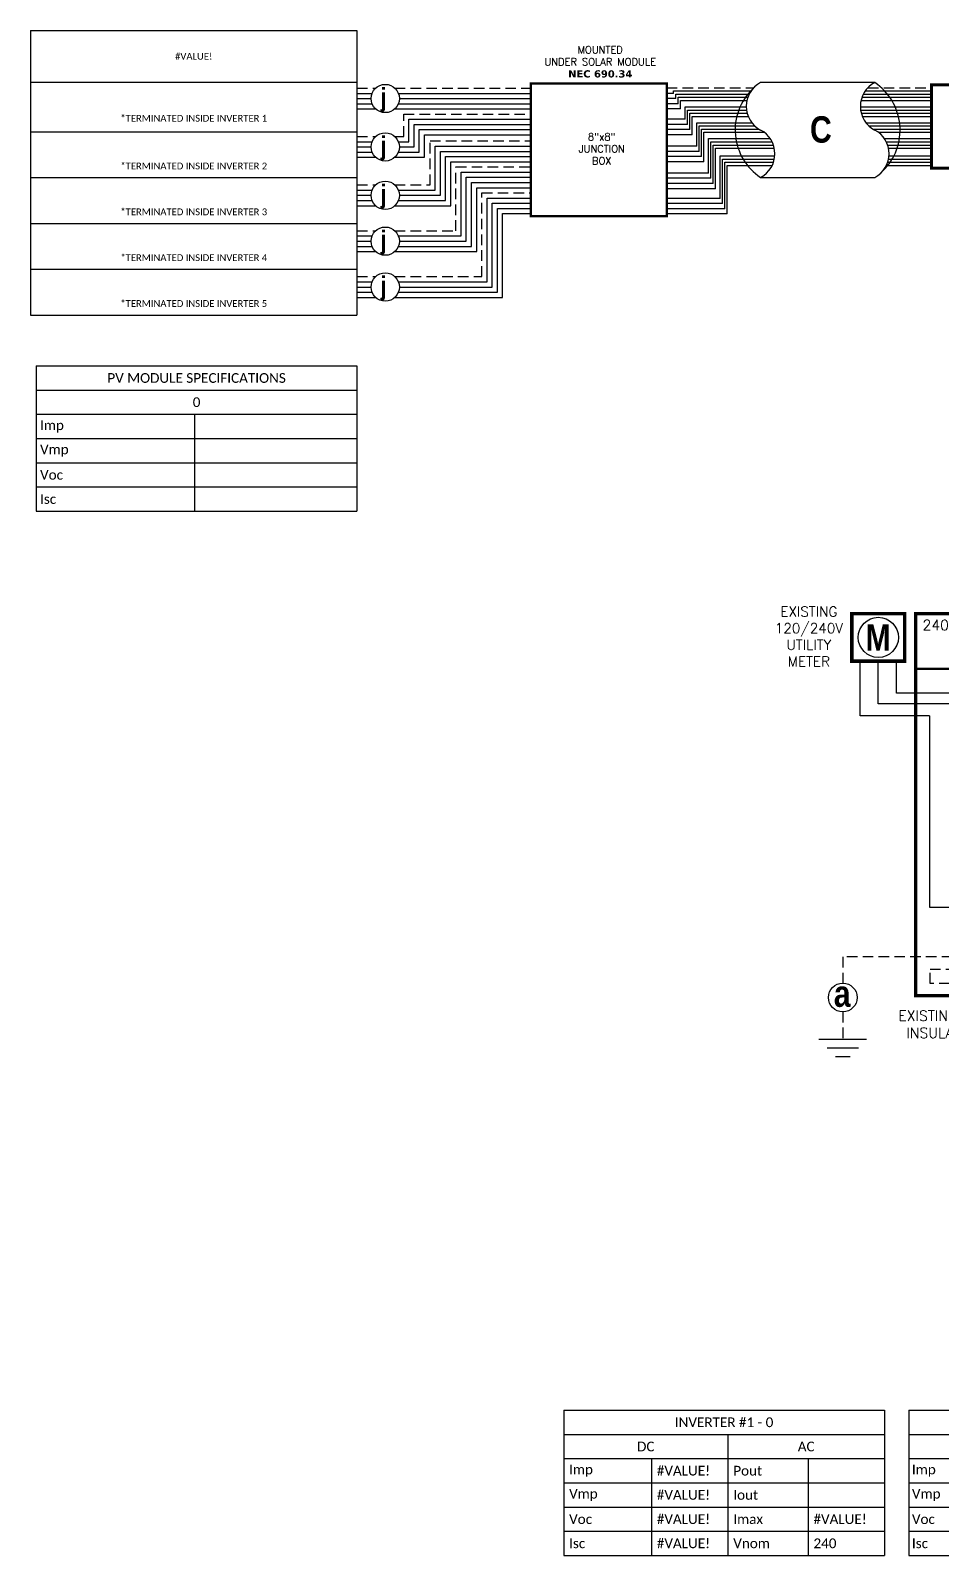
# Model space of a CAD drawing. Header units: feet. Extents: x 9848 to 10656, y 16038 to 16584.
# Drawn here: x 9848 to 10172, y 16038 to 16580 of the extents above; entities that cross this region are included whole.
import ezdxf

# ---------------------------------------------------------------- set-up
doc = ezdxf.new("R2010")
doc.units = ezdxf.units.FT
doc.header["$MEASUREMENT"] = 0
doc.linetypes.add('HIDDEN', pattern=[0.375, 0.25, -0.125])
doc.styles.add('ONE LINE TXT', font='techb___.ttf')
doc.styles.get("Standard").update_dxf_attribs({"font": 'simplex.shx'})

# ---------------------------------------------------------------- blocks, each defined once
blk = doc.blocks.new('*T12')
at = {"color": 9, "linetype": 'ByBlock', "lineweight": 30, "true_color": 0xa7bfde, "transparency": 16777216}
blk.add_line((0, 0), (116.21, 0), dxfattribs=at)
at = {"color": 0, "linetype": 'ByBlock', "lineweight": -2, "transparency": 16777216}
for p, q in [((0, 0), (0, -101.3)), ((116.21, 0), (116.21, -101.3)), ((0, -18.37), (116.21, -18.37)), ((0, -36.03), (116.21, -36.03)), ((0, -52.35), (116.21, -52.35)), ((0, -68.66), (116.21, -68.66)), ((0, -84.98), (116.21, -84.98)), ((0, -101.3), (116.21, -101.3))]:
    blk.add_line(p, q, dxfattribs=at)
at = {"color": 0, "transparency": 16777216, "char_height": 2.4195, "width": 110.4406, "attachment_point": 5}
for s, insert in [('{\\fCalibri|b0|i0|c0;#VALUE!', (58.11, -9.18)), ('{\\fCalibri|b0|i0|c0;^J^J*TERMINATED INSIDE INVERTER 1', (58.11, -27.2)), ('{\\fCalibri|b0|i0|c0;^J^J*TERMINATED INSIDE INVERTER 2', (58.11, -44.19)), ('{\\fCalibri|b0|i0|c0;^J^J*TERMINATED INSIDE INVERTER 3', (58.11, -60.51)), ('{\\fCalibri|b0|i0|c0;^J^J*TERMINATED INSIDE INVERTER 4', (58.11, -76.82)), ('{\\fCalibri|b0|i0|c0;^J^J*TERMINATED INSIDE INVERTER 5', (58.11, -93.14))]:
    blk.add_mtext(s, dxfattribs=dict(at, insert=insert))
blk = doc.blocks.new('lineTapPanel')
at = {"linetype": 'Continuous'}
h = blk.add_hatch(color=254, dxfattribs=at)
h.dxf.hatch_style = 1
edge = h.paths.add_edge_path()
edge.add_arc((-38.44, 98.34), 1.11, 0, 360)
h = blk.add_hatch(color=254, dxfattribs=at)
h.dxf.hatch_style = 1
edge = h.paths.add_edge_path()
edge.add_arc((-42.47, 94.51), 1.11, 0, 360)
h = blk.add_hatch(color=1, dxfattribs=at)
h.dxf.hatch_style = 1
edge = h.paths.add_edge_path()
edge.add_arc((-42.47, 86.8), 0.291, 0, 360)
h = blk.add_hatch(color=1, dxfattribs=at)
h.dxf.hatch_style = 1
edge = h.paths.add_edge_path()
edge.add_arc((-38.44, 86.8), 0.291, 0, 360)
h = blk.add_hatch(color=1, dxfattribs=at)
h.dxf.hatch_style = 1
edge = h.paths.add_edge_path()
edge.add_arc((-42.47, 77.16), 0.291, 0, 360)
h = blk.add_hatch(color=1, dxfattribs=at)
h.dxf.hatch_style = 1
edge = h.paths.add_edge_path()
edge.add_arc((-38.44, 77.16), 0.291, 0, 360)
h = blk.add_hatch(color=1, dxfattribs=at)
h.dxf.hatch_style = 1
edge = h.paths.add_edge_path()
edge.add_arc((-38.44, 71.16), 0.528, 0, 360)
h = blk.add_hatch(color=1, dxfattribs=at)
h.dxf.hatch_style = 1
edge = h.paths.add_edge_path()
edge.add_arc((-42.47, 67.78), 0.528, 0, 360)
h = blk.add_hatch(color=1, dxfattribs=at)
h.dxf.hatch_style = 1
edge = h.paths.add_edge_path()
edge.add_arc((-38.44, 61.76), 0.528, 0, 360)
h = blk.add_hatch(color=1, dxfattribs=at)
h.dxf.hatch_style = 1
edge = h.paths.add_edge_path()
edge.add_arc((-42.47, 58.38), 0.528, 0, 360)
h = blk.add_hatch(color=1, dxfattribs=at)
h.dxf.hatch_style = 1
edge = h.paths.add_edge_path()
edge.add_arc((-42.47, 48.98), 0.528, 0, 360)
h = blk.add_hatch(color=1, dxfattribs=at)
h.dxf.hatch_style = 1
edge = h.paths.add_edge_path()
edge.add_arc((-38.44, 52.36), 0.528, 0, 360)
h = blk.add_hatch(color=1, dxfattribs=at)
h.dxf.hatch_style = 1
edge = h.paths.add_edge_path()
edge.add_arc((-38.44, 42.95), 0.528, 0, 360)
h = blk.add_hatch(color=1, dxfattribs=at)
h.dxf.hatch_style = 1
edge = h.paths.add_edge_path()
edge.add_arc((-42.47, 39.58), 0.528, 0, 360)
h = blk.add_hatch(color=1, dxfattribs=at)
h.dxf.hatch_style = 1
edge = h.paths.add_edge_path()
edge.add_arc((-38.44, 33.55), 0.528, 0, 360)
h = blk.add_hatch(color=1, dxfattribs=at)
h.dxf.hatch_style = 1
edge = h.paths.add_edge_path()
edge.add_arc((-42.47, 30.17), 0.528, 0, 360)
at = {"color": 155, "true_color": 0x647190}
blk.add_line((-80.92, 126.59), (0, 126.59), dxfattribs=at)
at = {"color": 253, "linetype": 'Continuous'}
for p, q in [((-100.73, 90.2), (-100.73, 109.7)), ((-76.04, 90.2), (-100.73, 90.2)), ((-76.04, 90.2), (-76.04, 22.16)), ((-76.04, 22.16), (-27.25, 22.16)), ((-27.25, 22.16), (-27.25, 17.57)), ((-27.25, 17.57), (-29.89, 17.57)), ((-11.01, 0.16), (-29.89, 0.16)), ((0, 3), (-11.01, 3)), ((-11.01, 3), (-11.01, 0.16))]:
    blk.add_line(p, q, dxfattribs=at)
at = {"color": 10, "linetype": 'Continuous'}
for p, q in [((-94.24, 94.51), (-94.24, 109.7)), ((-43.58, 94.51), (-94.24, 94.51)), ((-42.47, 87.09), (-42.47, 93.4)), ((-41.36, 94.51), (-10.98, 94.51)), ((-10.98, 6), (-10.98, 94.51)), ((-42.47, 30.17), (-42.47, 76.87)), ((-35.88, 67.78), (-45.04, 67.78)), ((-35.88, 58.38), (-45.04, 58.38)), ((-35.88, 48.98), (-45.04, 48.98)), ((-35.88, 39.58), (-45.04, 39.58)), ((-35.88, 30.17), (-45.04, 30.17)), ((0, 6), (-10.98, 6))]:
    blk.add_line(p, q, dxfattribs=at)
at = {"color": 7, "linetype": 'Continuous'}
for p, q in [((-87.75, 98.34), (-87.75, 109.7)), ((-39.56, 98.34), (-87.75, 98.34)), ((-6.96, 9), (-6.96, 98.34)), ((-38.44, 87.09), (-38.44, 97.23)), ((-38.44, 61.76), (-38.44, 76.87)), ((-35.88, 71.16), (-45.04, 71.16)), ((-38.44, 71.16), (-35.88, 71.16)), ((-45.04, 61.76), (-35.88, 61.76)), ((-35.88, 61.76), (-45.04, 61.76)), ((-38.44, 52.36), (-38.44, 61.76)), ((-45.04, 52.36), (-35.88, 52.36)), ((-35.88, 52.36), (-45.04, 52.36)), ((-38.44, 42.95), (-38.44, 52.36)), ((-45.04, 42.95), (-35.88, 42.95)), ((-35.88, 42.95), (-45.04, 42.95)), ((-38.44, 33.55), (-38.44, 42.95)), ((-35.88, 33.55), (-45.04, 33.55))]:
    blk.add_line(p, q, dxfattribs=at)
at = {"lineweight": 50}
blk.add_line((-80.92, 106.95), (0, 106.95), dxfattribs=at)
at = {"color": 7}
for p, q in [((-6.96, 98.34), (-37.33, 98.34)), ((0, 9), (-6.96, 9))]:
    blk.add_line(p, q, dxfattribs=at)
at = {"color": 1, "linetype": 'Continuous'}
for p, q in [((-51.03, -2.51), (-51.03, 20.23)), ((-46.49, 20.23), (-51.03, 20.23)), ((-46.49, 20.23), (-46.49, -2.51)), ((-34.43, -2.43), (-34.43, 20.16)), ((-29.89, 20.16), (-34.43, 20.16)), ((-29.89, 20.16), (-29.89, -2.43)), ((-46.49, -2.51), (-51.03, -2.51)), ((-29.89, -2.43), (-34.43, -2.43))]:
    blk.add_line(p, q, dxfattribs=at)
at = {"color": 4, "linetype": 'Continuous'}
for p, q in [((-47.97, 18.28), (-49.55, 16.71)), ((-31.37, 18.35), (-32.94, 16.78)), ((-47.97, 13.93), (-49.55, 12.36)), ((-31.37, 14), (-32.94, 12.43)), ((-47.97, 9.58), (-49.55, 8.01)), ((-31.37, 9.65), (-32.94, 8.08)), ((-47.97, 5.23), (-49.55, 3.66)), ((-47.97, 0.88), (-49.55, -0.69)), ((-31.37, 5.3), (-32.94, 3.73)), ((-31.37, 0.95), (-32.94, -0.62))]:
    blk.add_line(p, q, dxfattribs=at)
at = {"color": 92, "linetype": 'HIDDEN', "ltscale": 15}
for p, q in [((-51.03, 4.44), (-106.89, 4.44)), ((-106.89, 4.44), (-106.89, -4.87)), ((-75.84, -4.96), (-75.84, 0.09)), ((-75.84, 0.09), (-51.03, 0.09)), ((0, 0), (-6.96, 0)), ((-6.96, -4.96), (-75.84, -4.96)), ((-6.96, 0), (-6.96, -4.96)), ((-106.89, -15.1), (-106.89, -24.84))]:
    blk.add_line(p, q, dxfattribs=at)
at = {"color": 92, "linetype": 'Continuous', "ltscale": 15}
blk.add_line((-34.43, 0.09), (-46.49, 0.09), dxfattribs=at)
at = {"lineweight": 50, "const_width": 1.19}
for points in [[(-103.67, 109.7), (-103.67, 126.59), (-84.82, 126.59), (-84.82, 109.7)], [(-80.92, -9.3), (-80.92, 126.59), (0, 126.59), (0, -9.3)]]:
    blk.add_lwpolyline(points, close=True, dxfattribs=at)
at = {"color": 92, "linetype": 'Continuous', "lineweight": 5, "ltscale": 0.05, "flags": 128}
for points in [[(-45.88, 10.97), (-41.2, 10.97)], [(-43.54, 13.81), (-43.54, 10.97)], [(-42.01, 10.1), (-45.07, 10.1)], [(-42.82, 9.23), (-44.25, 9.23)]]:
    blk.add_lwpolyline(points, dxfattribs=at)
at = {"color": 92, "linetype": 'Continuous', "ltscale": 4, "flags": 128}
for points in [[(-115.37, -24.84), (-98.41, -24.84)], [(-101.35, -27.98), (-112.43, -27.98)], [(-104.29, -31.12), (-109.49, -31.12)]]:
    blk.add_lwpolyline(points, dxfattribs=at)
at = {"linetype": 'Continuous'}
blk.add_circle((-94.24, 118.15), 7.15, dxfattribs=at)
at = {"color": 7, "linetype": 'Continuous'}
for centre, radius in [((-38.44, 98.34), 1.11), ((-38.44, 98.34), 1.11), ((-42.47, 94.51), 1.11), ((-106.89, -9.99), 5.11)]:
    blk.add_circle(centre, radius, dxfattribs=at)
at = {"color": 1, "linetype": 'Continuous'}
for centre, radius in [((-42.47, 86.8), 0.291), ((-38.44, 86.8), 0.291), ((-42.47, 77.16), 0.291), ((-38.44, 77.16), 0.291), ((-38.44, 71.16), 0.528), ((-42.47, 67.78), 0.528), ((-38.44, 61.76), 0.528), ((-42.47, 58.38), 0.528), ((-42.47, 48.98), 0.528), ((-38.44, 52.36), 0.528), ((-38.44, 42.95), 0.528), ((-42.47, 39.58), 0.528), ((-38.44, 33.55), 0.528), ((-42.47, 30.17), 0.528)]:
    blk.add_circle(centre, radius, dxfattribs=at)
at = {"color": 4, "linetype": 'Continuous'}
for centre in [(-48.76, 17.49), (-32.16, 17.57), (-48.76, 13.14), (-32.16, 13.21), (-48.76, 8.79), (-48.76, 4.44), (-32.16, 8.86), (-32.16, 4.51), (-48.76, 0.09), (-32.16, 0.16)]:
    blk.add_circle(centre, 1.11, dxfattribs=at)
at = {"color": 1, "linetype": 'Continuous'}
for centre, radius, start, end in [((-50.14, 81.98), 9.06, 327.8708, 32.1292), ((-46.11, 81.98), 9.06, 327.8708, 32.1292), ((-48.03, 68.62), 3.93, 40.3392, 139.6608), ((-32.88, 68.62), 3.93, 40.3392, 139.6608), ((-48.03, 65.24), 3.93, 40.3392, 139.6608), ((-32.88, 65.24), 3.93, 40.3392, 139.6608), ((-48.03, 59.21), 3.93, 40.3392, 139.6608), ((-48.03, 55.84), 3.93, 40.3392, 139.6608), ((-32.88, 59.21), 3.93, 40.3392, 139.6608), ((-32.88, 55.84), 3.93, 40.3392, 139.6608), ((-48.03, 49.81), 3.93, 40.3392, 139.6608), ((-48.03, 46.43), 3.93, 40.3392, 139.6608), ((-32.88, 49.81), 3.93, 40.3392, 139.6608), ((-32.88, 46.43), 3.93, 40.3392, 139.6608), ((-48.03, 40.41), 3.93, 40.3392, 139.6608), ((-32.88, 40.41), 3.93, 40.3392, 139.6608), ((-48.03, 37.03), 3.93, 40.3392, 139.6608), ((-32.88, 37.03), 3.93, 40.3392, 139.6608), ((-48.03, 31.01), 3.93, 40.3392, 139.6608), ((-32.88, 31.01), 3.93, 40.3392, 139.6608), ((-48.03, 27.63), 3.93, 40.3392, 139.6608), ((-32.88, 27.63), 3.93, 40.3392, 139.6608)]:
    blk.add_arc(centre, radius, start, end, dxfattribs=at)
at = {"color": 253, "linetype": 'Continuous', "style": 'ONE LINE TXT'}
blk.add_text('M', height=9.38, dxfattribs=at).set_placement((-98.8, 113.43))
at = {"color": 4, "linetype": 'Continuous'}
blk.add_text('NEUTRAL', height=1.874, rotation=90, dxfattribs=at).set_placement((-35.08, 4.08))
at = {"color": 1, "attachment_point": 5}
for s, width, gutter_width, heights, insert, char_height in [('EXISTING\\P120/240V UTILITY METER', 0.0523, 7.17, [0], (-118.95, 118.48), 3.5433), ('240V', 0.1481, 0.75, [0], (-72.39, 122.54), 3.658), ('1∅', 0.1481, 0.75, [0], (-5.31, 122.54), 3.658), ('serA MAIN BREAKER\\PserA BUSBAR', 72.4998, 0.75, [0], (-39.75, 113.14), 3.6576), ('EXISTING MAIN BREAKER LOAD CENTER INSULATED LINE TAPS INSTALLED ON MAIN FEEDERS\\P{\\fVerdana|b1|i0|c0|p34;NEC 690.64}', 98.9176, 7.17, [106.42], (-39.63, -25.66), 3.6576)]:
    blk.add_mtext_dynamic_manual_height_columns(s, width=width, gutter_width=gutter_width, heights=heights, dxfattribs=dict(at, insert=insert, char_height=char_height))
at = {"color": 4, "linetype": 'Continuous', "insert": (-46.25, 82.15), "char_height": 1.874, "attachment_point": 5, "rotation": 90}
blk.add_mtext_dynamic_manual_height_columns('2pserA\\PMAIN', width=0.1481, gutter_width=0.75, heights=[0], dxfattribs=at)
at = {"color": 1, "linetype": 'Continuous', "insert": (-110.08, -3.93), "char_height": 9.3833, "attachment_point": 1, "style": 'ONE LINE TXT'}
blk.add_mtext_dynamic_manual_height_columns('{\\W1;\\C256;a}', width=0.1385, gutter_width=2.13, heights=[0], dxfattribs=at)
blk = doc.blocks.new('*U21')
at = {"color": 7}
blk.add_blockref('lineTapPanel', (0, 0), dxfattribs=at)
blk = doc.blocks.new('*T22')
at = {"color": 0, "lineweight": -2, "transparency": 16777216}
for p, q in [((0, 0), (114.19, 0)), ((0, 0), (0, -51.7)), ((114.19, 0), (114.19, -51.7)), ((0, -8.62), (114.19, -8.62)), ((58.43, -8.62), (58.43, -51.7)), ((0, -17.23), (114.19, -17.23)), ((31.22, -17.23), (31.22, -51.7)), ((86.98, -17.23), (86.98, -51.7)), ((0, -25.85), (114.19, -25.85)), ((0, -34.47), (114.19, -34.47)), ((0, -43.08), (114.19, -43.08)), ((0, -51.7), (114.19, -51.7))]:
    blk.add_line(p, q, dxfattribs=at)
at = {"color": 0, "linetype": 'Continuous', "transparency": 16777216, "char_height": 3.4544}
for s, insert, width, attachment_point in [('{\\fCalibri|b0|i0|c0;INVERTER #1 - 0', (57.09, -4.31), 110.3293, 5), ('{\\fCalibri|b0|i0|c0;DC', (29.22, -12.93), 54.5755, 5), ('{\\fCalibri|b0|i0|c0;AC', (86.31, -12.93), 51.8976, 5), ('{\\fCalibri|b0|i0|c0;Imp', (1.93, -21.54), 27.3681, 4), ('{\\fCalibri|b0|i0|c0;#VALUE!', (33.15, -21.54), 23.3513, 4), ('{\\fCalibri|b0|i0|c0;Pout', (60.36, -21.54), 24.6902, 4), ('{\\fCalibri|b0|i0|c0;', (88.91, -21.54), 23.3513, 4), ('{\\fCalibri|b0|i0|c0;Vmp', (1.93, -30.16), 27.3681, 4), ('{\\fCalibri|b0|i0|c0;#VALUE!', (33.15, -30.16), 23.3513, 4), ('{\\fCalibri|b0|i0|c0;Iout', (60.36, -30.16), 24.6902, 4), ('{\\fCalibri|b0|i0|c0;', (88.91, -30.16), 23.3513, 4), ('{\\fCalibri|b0|i0|c0;Voc', (1.93, -38.78), 27.3681, 4), ('{\\fCalibri|b0|i0|c0;#VALUE!', (33.15, -38.78), 23.3513, 4), ('{\\fCalibri|b0|i0|c0;Imax', (60.36, -38.78), 24.6902, 4), ('{\\fCalibri|b0|i0|c0;#VALUE!', (88.91, -38.78), 23.3513, 4), ('{\\fCalibri|b0|i0|c0;Isc', (1.93, -47.39), 27.3681, 4), ('{\\fCalibri|b0|i0|c0;#VALUE!', (33.15, -47.39), 23.3513, 4), ('{\\fCalibri|b0|i0|c0;Vnom', (60.36, -47.39), 24.6902, 4), ('{\\fCalibri|b0|i0|c0;240', (88.91, -47.39), 23.3513, 4)]:
    blk.add_mtext(s, dxfattribs=dict(at, insert=insert, width=width, attachment_point=attachment_point))
blk = doc.blocks.new('*T23')
at = {"color": 0, "lineweight": -2, "transparency": 16777216}
for p, q in [((0, 0), (114.19, 0)), ((0, 0), (0, -51.7)), ((114.19, 0), (114.19, -51.7)), ((0, -8.62), (114.19, -8.62)), ((58.43, -8.62), (58.43, -51.7)), ((0, -17.23), (114.19, -17.23)), ((31.22, -17.23), (31.22, -51.7)), ((86.98, -17.23), (86.98, -51.7)), ((0, -25.85), (114.19, -25.85)), ((0, -34.47), (114.19, -34.47)), ((0, -43.08), (114.19, -43.08)), ((0, -51.7), (114.19, -51.7))]:
    blk.add_line(p, q, dxfattribs=at)
at = {"color": 0, "linetype": 'Continuous', "transparency": 16777216, "char_height": 3.4544}
for s, insert, width, attachment_point in [('{\\fCalibri|b0|i0|c0;INVERTER #2 - 0', (57.09, -4.31), 112.0547, 5), ('{\\fCalibri|b0|i0|c0;DC', (29.22, -12.93), 56.3009, 5), ('{\\fCalibri|b0|i0|c0;AC', (86.31, -12.93), 53.623, 5), ('{\\fCalibri|b0|i0|c0;Imp', (1.07, -21.54), 29.0935, 4), ('{\\fCalibri|b0|i0|c0;#VALUE!', (32.29, -21.54), 25.0767, 4), ('{\\fCalibri|b0|i0|c0;Pout', (59.5, -21.54), 26.4156, 4), ('{\\fCalibri|b0|i0|c0;', (88.04, -21.54), 25.0767, 4), ('{\\fCalibri|b0|i0|c0;Vmp', (1.07, -30.16), 29.0935, 4), ('{\\fCalibri|b0|i0|c0;#VALUE!', (32.29, -30.16), 25.0767, 4), ('{\\fCalibri|b0|i0|c0;Iout', (59.5, -30.16), 26.4156, 4), ('{\\fCalibri|b0|i0|c0;', (88.04, -30.16), 25.0767, 4), ('{\\fCalibri|b0|i0|c0;Voc', (1.07, -38.78), 29.0935, 4), ('{\\fCalibri|b0|i0|c0;#VALUE!', (32.29, -38.78), 25.0767, 4), ('{\\fCalibri|b0|i0|c0;Imax', (59.5, -38.78), 26.4156, 4), ('{\\fCalibri|b0|i0|c0;#VALUE!', (88.04, -38.78), 25.0767, 4), ('{\\fCalibri|b0|i0|c0;Isc', (1.07, -47.39), 29.0935, 4), ('{\\fCalibri|b0|i0|c0;#VALUE!', (32.29, -47.39), 25.0767, 4), ('{\\fCalibri|b0|i0|c0;Vnom', (59.5, -47.39), 26.4156, 4), ('{\\fCalibri|b0|i0|c0;240', (88.04, -47.39), 25.0767, 4)]:
    blk.add_mtext(s, dxfattribs=dict(at, insert=insert, width=width, attachment_point=attachment_point))
blk = doc.blocks.new('*T28')
at = {"color": 0, "lineweight": -2, "transparency": 16777216}
for p, q in [((0, 0), (114.19, 0)), ((0, 0), (0, -51.69)), ((114.19, 0), (114.19, -51.69)), ((0, -8.62), (114.19, -8.62)), ((0, -17.23), (114.19, -17.23)), ((56.41, -17.23), (56.41, -51.69)), ((0, -25.85), (114.19, -25.85)), ((0, -34.46), (114.19, -34.46)), ((0, -43.08), (114.19, -43.08)), ((0, -51.69), (114.19, -51.69))]:
    blk.add_line(p, q, dxfattribs=at)
at = {"color": 0, "linetype": 'Continuous', "transparency": 16777216, "char_height": 3.4544}
for s, insert, width, attachment_point in [('{\\fCalibri|b0|i0|c0;PV MODULE SPECIFICATIONS', (57.09, -4.31), 111.433, 5), ('{\\fCalibri|b0|i0|c0;0', (57.09, -12.92), 111.433, 5), ('{\\fCalibri|b0|i0|c0;Imp', (1.38, -21.54), 53.6551, 4), ('{\\fCalibri|b0|i0|c0;', (57.78, -21.54), 55.0254, 4), ('{\\fCalibri|b0|i0|c0;Vmp', (1.38, -30.15), 53.6551, 4), ('{\\fCalibri|b0|i0|c0;', (57.78, -30.15), 55.0254, 4), ('{\\fCalibri|b0|i0|c0;Voc', (1.38, -38.77), 53.6551, 4), ('{\\fCalibri|b0|i0|c0;', (57.78, -38.77), 55.0254, 4), ('{\\fCalibri|b0|i0|c0;Isc', (1.38, -47.39), 53.6551, 4), ('{\\fCalibri|b0|i0|c0;', (57.78, -47.39), 55.0254, 4)]:
    blk.add_mtext(s, dxfattribs=dict(at, insert=insert, width=width, attachment_point=attachment_point))

msp = doc.modelspace()

# ---------------------------------------------------------------- linework, layer by layer
at = {"color": 92, "linetype": 'HIDDEN', "ltscale": 15}
for p, q in [((9963.8, 16559.71), (9970.42, 16559.71)), ((9977.25, 16559.71), (10025.62, 16559.71)), ((10074.03, 16559.84), (10105, 16559.84)), ((10145.64, 16559.84), (10168.3, 16559.84)), ((9980.43, 16542.48), (9980.43, 16550.48)), ((9980.43, 16550.48), (10025.62, 16550.48)), ((9963.8, 16542.48), (9970.42, 16542.48)), ((9977.25, 16542.48), (9980.43, 16542.48)), ((9989.8, 16525.26), (9989.8, 16540.9)), ((9989.8, 16540.9), (10025.62, 16540.9)), ((9999.02, 16508.94), (9999.02, 16531.67)), ((9999.02, 16531.67), (10025.62, 16531.67)), ((9963.8, 16525.26), (9970.42, 16525.26)), ((9977.25, 16525.26), (9989.8, 16525.26)), ((10008.25, 16522.44), (10025.62, 16522.44)), ((10008.25, 16492.63), (10008.25, 16522.44)), ((9963.8, 16508.94), (9970.42, 16508.94)), ((9977.25, 16508.94), (9999.02, 16508.94)), ((9963.8, 16492.63), (9970.42, 16492.63)), ((9977.25, 16492.63), (10008.25, 16492.63))]:
    msp.add_line(p, q, dxfattribs=at)
at = {"color": 7, "linetype": 'Continuous'}
for p, q in [((9963.8, 16557.86), (9969.3, 16557.86)), ((9978.51, 16557.86), (10025.62, 16557.86)), ((10076.4, 16557.86), (10074.03, 16557.86)), ((10076.4, 16558.71), (10104.07, 16558.71)), ((10076.4, 16557.86), (10076.4, 16558.71)), ((10148.07, 16561.67), (10107.44, 16561.67)), ((10144.7, 16558.71), (10168.3, 16558.71)), ((9963.8, 16554.17), (9969.3, 16554.17)), ((9978.51, 16554.17), (10025.62, 16554.17)), ((10078.07, 16554.17), (10074.03, 16554.17)), ((10078.07, 16556.45), (10102.9, 16556.45)), ((10078.07, 16554.17), (10078.07, 16556.45)), ((10080.57, 16553.05), (10102.34, 16553.05)), ((10080.57, 16548.64), (10080.57, 16553.05)), ((10142.98, 16553.05), (10168.3, 16553.05)), ((10143.53, 16556.45), (10168.3, 16556.45)), ((9982.27, 16540.64), (9982.27, 16548.64)), ((9982.27, 16548.64), (10025.62, 16548.64)), ((10080.57, 16548.64), (10074.03, 16548.64)), ((10082.24, 16550.79), (10102.66, 16550.79)), ((10082.24, 16544.95), (10082.24, 16550.79)), ((10084.75, 16547.39), (10104.35, 16547.39)), ((10084.75, 16539.05), (10084.75, 16547.39)), ((10143.3, 16550.79), (10168.3, 16550.79)), ((10144.99, 16547.39), (10168.3, 16547.39)), ((9985.96, 16536.95), (9985.96, 16544.95)), ((9985.96, 16544.95), (10025.62, 16544.95)), ((10082.24, 16544.95), (10074.03, 16544.95)), ((10086.41, 16545.13), (10106.88, 16545.13)), ((10086.41, 16535.36), (10086.41, 16545.13)), ((10088.92, 16529.47), (10088.92, 16541.73)), ((10088.92, 16541.73), (10110.89, 16541.73)), ((10147.52, 16545.13), (10168.3, 16545.13)), ((10151.53, 16541.73), (10168.3, 16541.73)), ((9963.8, 16540.64), (9969.3, 16540.64)), ((9963.8, 16536.95), (9969.3, 16536.95)), ((9978.51, 16540.64), (9982.27, 16540.64)), ((9978.51, 16536.95), (9985.96, 16536.95)), ((9991.64, 16523.41), (9991.64, 16539.05)), ((9991.64, 16539.05), (10025.62, 16539.05)), ((10084.75, 16539.05), (10074.03, 16539.05)), ((10090.59, 16525.78), (10090.59, 16539.46)), ((10090.59, 16539.46), (10112.02, 16539.46)), ((10152.66, 16539.46), (10168.3, 16539.46)), ((9995.33, 16519.72), (9995.33, 16535.36)), ((9995.33, 16535.36), (10025.62, 16535.36)), ((10086.41, 16535.36), (10074.03, 16535.36)), ((10093.09, 16520.48), (10093.09, 16535.59)), ((10093.09, 16535.59), (10112.5, 16535.59)), ((10094.76, 16516.79), (10094.76, 16533.32)), ((10094.76, 16533.32), (10112.03, 16533.32)), ((10152.67, 16533.32), (10168.3, 16533.32)), ((10153.14, 16535.59), (10168.3, 16535.59)), ((10000.87, 16507.1), (10000.87, 16529.82)), ((10000.87, 16529.82), (10025.62, 16529.82)), ((10004.56, 16503.41), (10004.56, 16526.13)), ((10004.56, 16526.13), (10025.62, 16526.13)), ((10088.92, 16529.47), (10074.03, 16529.47)), ((10090.59, 16525.78), (10074.03, 16525.78)), ((10107.44, 16527.95), (10148.07, 16527.95)), ((9963.8, 16523.41), (9969.3, 16523.41)), ((9978.51, 16523.41), (9991.64, 16523.41)), ((10010.09, 16520.6), (10025.62, 16520.6)), ((10010.09, 16490.78), (10010.09, 16520.6)), ((10093.09, 16520.48), (10074.03, 16520.48)), ((9963.8, 16519.72), (9969.3, 16519.72)), ((9978.51, 16519.72), (9995.33, 16519.72)), ((10013.79, 16516.91), (10025.62, 16516.91)), ((10013.79, 16487.09), (10013.79, 16516.91)), ((10094.76, 16516.79), (10074.03, 16516.79)), ((9963.8, 16507.1), (9969.3, 16507.1)), ((9978.51, 16507.1), (10000.87, 16507.1)), ((9963.8, 16503.41), (9969.3, 16503.41)), ((9978.51, 16503.41), (10004.56, 16503.41)), ((9963.8, 16490.78), (9969.3, 16490.78)), ((9978.51, 16490.78), (10010.09, 16490.78)), ((9963.8, 16487.09), (9969.3, 16487.09)), ((9978.51, 16487.09), (10013.79, 16487.09))]:
    msp.add_line(p, q, dxfattribs=at)
at = {"color": 253, "linetype": 'Continuous'}
for p, q in [((9963.8, 16556.02), (9968.81, 16556.02)), ((9963.8, 16552.33), (9970.42, 16552.33)), ((9977.25, 16552.33), (10025.62, 16552.33)), ((9978.86, 16556.02), (10025.62, 16556.02)), ((10077.24, 16556.02), (10074.03, 16556.02)), ((10078.91, 16552.33), (10074.03, 16552.33)), ((10077.24, 16557.58), (10103.38, 16557.58)), ((10077.24, 16556.02), (10077.24, 16557.58)), ((10078.91, 16555.31), (10102.57, 16555.31)), ((10078.91, 16552.33), (10078.91, 16555.31)), ((10143.2, 16555.31), (10168.3, 16555.31)), ((10144.02, 16557.58), (10168.3, 16557.58)), ((10081.41, 16551.92), (10102.43, 16551.92)), ((10081.41, 16546.79), (10081.41, 16551.92)), ((10083.08, 16549.65), (10103.04, 16549.65)), ((10083.08, 16543.1), (10083.08, 16549.65)), ((10143.07, 16551.92), (10168.3, 16551.92)), ((10143.68, 16549.65), (10168.3, 16549.65)), ((9984.12, 16538.79), (9984.12, 16546.79)), ((9984.12, 16546.79), (10025.62, 16546.79)), ((9987.81, 16535.1), (9987.81, 16543.1)), ((9987.81, 16543.1), (10025.62, 16543.1)), ((10081.41, 16546.79), (10074.03, 16546.79)), ((10083.08, 16543.1), (10074.03, 16543.1)), ((10085.58, 16546.26), (10105.39, 16546.26)), ((10085.58, 16537.21), (10085.58, 16546.26)), ((10087.25, 16543.99), (10108.73, 16543.99)), ((10087.25, 16533.52), (10087.25, 16543.99)), ((10146.03, 16546.26), (10168.3, 16546.26)), ((10149.37, 16543.99), (10168.3, 16543.99)), ((9963.8, 16538.79), (9968.81, 16538.79)), ((9978.86, 16538.79), (9984.12, 16538.79)), ((9993.49, 16521.57), (9993.49, 16537.21)), ((9993.49, 16537.21), (10025.62, 16537.21)), ((10085.58, 16537.21), (10074.03, 16537.21)), ((10089.75, 16527.62), (10089.75, 16540.59)), ((10089.75, 16540.59), (10111.55, 16540.59)), ((10091.42, 16523.93), (10091.42, 16538.33)), ((10091.42, 16538.33), (10112.34, 16538.33)), ((10152.19, 16540.59), (10168.3, 16540.59)), ((10152.97, 16538.33), (10168.3, 16538.33)), ((9963.8, 16535.1), (9970.42, 16535.1)), ((9977.25, 16535.1), (9987.81, 16535.1)), ((9997.18, 16517.88), (9997.18, 16533.52)), ((9997.18, 16533.52), (10025.62, 16533.52)), ((10087.25, 16533.52), (10074.03, 16533.52)), ((10093.92, 16518.64), (10093.92, 16534.45)), ((10093.92, 16534.45), (10112.34, 16534.45)), ((10095.59, 16514.95), (10095.59, 16532.19)), ((10095.59, 16532.19), (10111.56, 16532.19)), ((10152.2, 16532.19), (10168.3, 16532.19)), ((10152.98, 16534.45), (10168.3, 16534.45)), ((10002.71, 16505.25), (10002.71, 16527.98)), ((10002.71, 16527.98), (10025.62, 16527.98)), ((10089.75, 16527.62), (10074.03, 16527.62)), ((9963.8, 16521.57), (9968.81, 16521.57)), ((9978.86, 16521.57), (9993.49, 16521.57)), ((10006.4, 16501.56), (10006.4, 16524.29)), ((10006.4, 16524.29), (10025.62, 16524.29)), ((10091.42, 16523.93), (10074.03, 16523.93)), ((9963.8, 16517.88), (9970.42, 16517.88)), ((9977.25, 16517.88), (9997.18, 16517.88)), ((10011.94, 16518.75), (10025.62, 16518.75)), ((10011.94, 16488.94), (10011.94, 16518.75)), ((10015.63, 16515.06), (10025.62, 16515.06)), ((10015.63, 16485.25), (10015.63, 16515.06)), ((10093.92, 16518.64), (10074.03, 16518.64)), ((10095.59, 16514.95), (10074.03, 16514.95)), ((9963.8, 16505.25), (9968.81, 16505.25)), ((9978.86, 16505.25), (10002.71, 16505.25)), ((9963.8, 16501.56), (9970.42, 16501.56)), ((9977.25, 16501.56), (10006.4, 16501.56)), ((9963.8, 16488.94), (9968.81, 16488.94)), ((9978.86, 16488.94), (10011.94, 16488.94)), ((9963.8, 16485.25), (9970.42, 16485.25)), ((9977.25, 16485.25), (10015.63, 16485.25))]:
    msp.add_line(p, q, dxfattribs=at)
at = {"lineweight": 50}
for points, const_width in [([(10074.03, 16514.15), (10025.62, 16514.15), (10025.62, 16561.4), (10074.03, 16561.4)], 0.834), ([(10197.91, 16531.21), (10168.3, 16531.21), (10168.3, 16560.93), (10197.91, 16560.93)], 1.08)]:
    msp.add_lwpolyline(points, close=True, dxfattribs=dict(at, const_width=const_width))
at = {"color": 7, "linetype": 'Continuous'}
for centre in [(9973.84, 16556.02), (9973.84, 16538.79), (9973.84, 16521.57), (9973.84, 16505.25), (9973.84, 16488.94)]:
    msp.add_circle(centre, 5.03, dxfattribs=at)
for centre, start, end in [((10118.63, 16544.81), 133.9732, 236.4265), ((10136.88, 16544.81), 313.9732, 56.4265)]:
    msp.add_arc(centre, 20.24, start, end, dxfattribs=at)
at = {"linetype": 'Continuous'}
for centre, start, end in [((10111.86, 16553.24), 117.6639, 242.3361), ((10152.49, 16553.24), 117.6639, 242.3361), ((10103.02, 16536.38), 297.6639, 62.3361), ((10143.66, 16536.38), 297.6639, 62.3361)]:
    msp.add_arc(centre, 9.52, start, end, dxfattribs=at)

# ---------------------------------------------------------------- block references
for name, p in [('*T12', (9847.59, 16580.22)), ('*T28', (9849.61, 16460.86)), ('*T22', (10037.37, 16089.23)), ('*T23', (10160.25, 16089.23))]:
    msp.add_blockref(name, p)
at = {"color": 7}
msp.add_blockref('*U21', (10243.6, 16246.09), dxfattribs=at)

# ---------------------------------------------------------------- texts
at = {"color": 1, "char_height": 2.5744, "attachment_point": 5}
for s, width, insert in [(' \\PMOUNTED \\PUNDER SOLAR MODULE\\P{\\fVerdana|b1|i0|c0|p34;NEC 690.34}', 73.0127, (10050.38, 16571.2)), ('8"x8"  JUNCTION BOX ', 0.4767, (10050.92, 16538.12))]:
    msp.add_mtext_dynamic_manual_height_columns(s, width=width, gutter_width=7.17, heights=[0], dxfattribs=dict(at, insert=insert))
at = {"color": 1, "linetype": 'Continuous', "attachment_point": 1, "style": 'ONE LINE TXT'}
for s, insert, char_height in [('{\\W1;\\C256;j}', (9972.22, 16559.81), 6.6044), ('{\\W1;\\C256;C}', (10125.03, 16549.7), 9.3833), ('{\\W1;\\C256;j}', (9972.22, 16542.59), 6.6044), ('{\\W1;\\C256;j}', (9972.22, 16525.36), 6.6044), ('{\\W1;\\C256;j}', (9972.22, 16509.05), 6.6044), ('{\\W1;\\C256;j}', (9972.22, 16492.73), 6.6044)]:
    msp.add_mtext_dynamic_manual_height_columns(s, width=0.1385, gutter_width=2.13, heights=[0], dxfattribs=dict(at, insert=insert, char_height=char_height))

doc.saveas('drawing.dxf')
